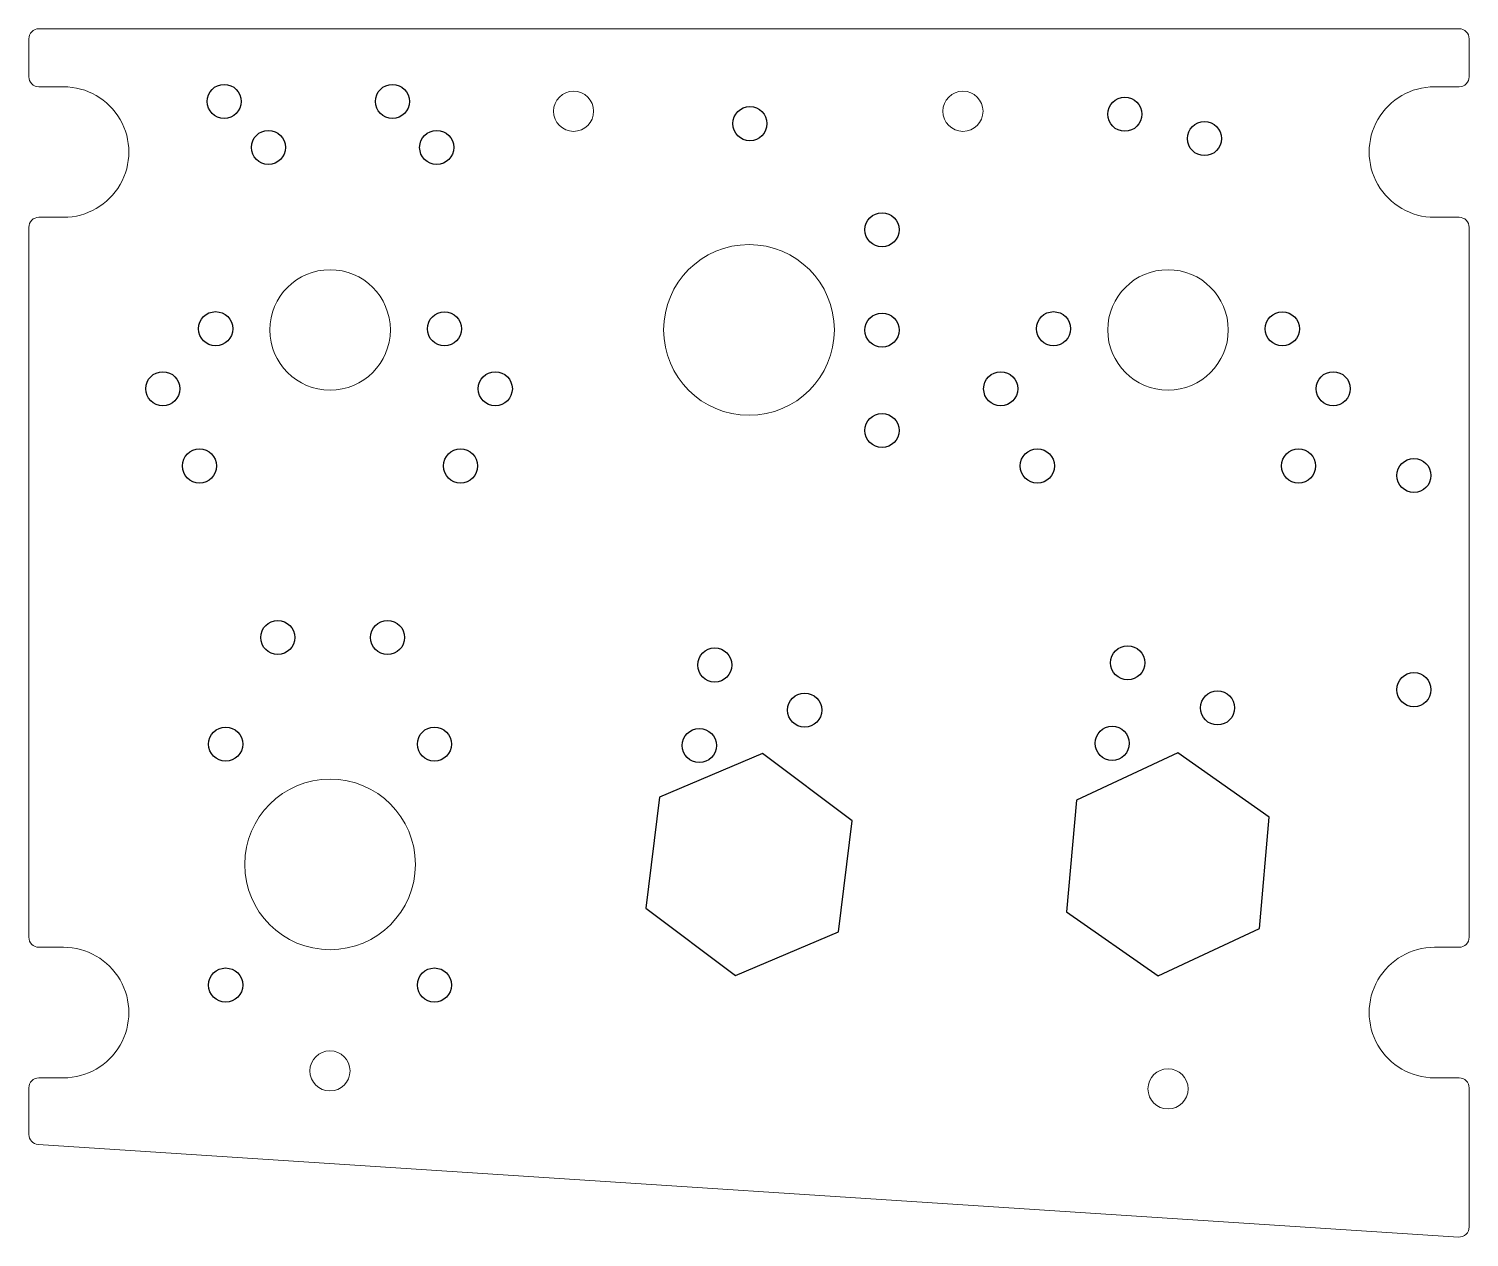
# Model space of a CAD drawing. Header units: millimetres. Extents: x -72 to 72, y -60 to 60.
import ezdxf

# ---------------------------------------------------------------- set-up
doc = ezdxf.new("R2010")
doc.units = ezdxf.units.MM
doc.layers.add('CUT', color=7, linetype='Continuous')
doc.layers.add('POCKET_BACK_1.2mm', color=5, linetype='Continuous')

msp = doc.modelspace()

# ---------------------------------------------------------------- linework, layer by layer
at = {"layer": 'CUT'}
for points in [[(10.26, -18.73), (1.36, -12.02), (-8.9, -16.38), (-10.26, -27.44), (-1.36, -34.14), (8.9, -29.79)], [(51.82, -18.38), (42.7, -11.98), (32.6, -16.69), (31.63, -27.79), (40.75, -34.19), (50.85, -29.48)]]:
    msp.add_lwpolyline(points, close=True, dxfattribs=at)
at = {"layer": 'CUT', "lineweight": 9}
for centre, major_axis, ratio in [((-17.47, 51.94), (0, 2), 1), ((21.31, 51.94), (0, 2), 1), ((0, 30.16), (8.5, 0), 0.999976), ((-41.72, 30.16), (6, 0), 0.999983), ((41.73, 30.16), (6, 0), 0.999983), ((-41.72, -23.08), (8.5, 0), 0.999976), ((-41.73, -43.65), (0, 2), 1), ((41.73, -45.44), (0, 2), 1)]:
    msp.add_ellipse(centre, major_axis=major_axis, ratio=ratio, dxfattribs=at)
msp.add_open_spline([(70.66, -60.2), (70.94, -60.22), (71.21, -60.12), (71.41, -59.93), (71.41, -59.93), (71.61, -59.74), (71.73, -59.48), (71.72, -59.2), (71.72, -59.2), (71.72, -59.2), (71.72, -45.34), (71.72, -45.34), (71.72, -45.34), (71.72, -45.08), (71.62, -44.82), (71.43, -44.64), (71.43, -44.64), (71.24, -44.45), (70.99, -44.34), (70.72, -44.34), (70.72, -44.34), (70.72, -44.34), (68.26, -44.34), (68.26, -44.34), (68.26, -44.34), (65.94, -44.34), (63.79, -43.1), (62.63, -41.09), (62.63, -41.09), (61.47, -39.08), (61.47, -36.6), (62.63, -34.59), (62.63, -34.59), (63.79, -32.58), (65.94, -31.34), (68.26, -31.34), (68.26, -31.34), (68.26, -31.34), (70.72, -31.34), (70.72, -31.34), (70.72, -31.34), (70.99, -31.34), (71.24, -31.24), (71.43, -31.05), (71.43, -31.05), (71.62, -30.86), (71.73, -30.61), (71.72, -30.34), (71.72, -30.34), (71.72, -30.34), (71.72, 40.38), (71.72, 40.38), (71.72, 40.38), (71.72, 40.65), (71.62, 40.9), (71.43, 41.09), (71.43, 41.09), (71.24, 41.28), (70.99, 41.38), (70.72, 41.38), (70.72, 41.38), (70.72, 41.38), (68.26, 41.38), (68.26, 41.38), (68.26, 41.38), (65.94, 41.38), (63.79, 42.62), (62.63, 44.63), (62.63, 44.63), (61.47, 46.64), (61.47, 49.12), (62.63, 51.13), (62.63, 51.13), (63.79, 53.14), (65.94, 54.38), (68.26, 54.38), (68.26, 54.38), (68.26, 54.38), (70.72, 54.38), (70.72, 54.38), (70.72, 54.38), (70.99, 54.38), (71.24, 54.49), (71.43, 54.67), (71.43, 54.67), (71.62, 54.86), (71.73, 55.12), (71.72, 55.38), (71.72, 55.38), (71.72, 55.38), (71.72, 59.16), (71.72, 59.16), (71.72, 59.16), (71.72, 59.42), (71.62, 59.68), (71.43, 59.86), (71.43, 59.86), (71.24, 60.05), (70.99, 60.16), (70.72, 60.16), (70.72, 60.16), (70.72, 60.16), (-70.72, 60.16), (-70.72, 60.16), (-70.72, 60.16), (-70.99, 60.16), (-71.24, 60.05), (-71.43, 59.86), (-71.43, 59.86), (-71.62, 59.67), (-71.73, 59.42), (-71.72, 59.16), (-71.72, 59.16), (-71.72, 59.16), (-71.72, 55.38), (-71.72, 55.38), (-71.72, 55.38), (-71.72, 55.12), (-71.62, 54.86), (-71.43, 54.67), (-71.43, 54.67), (-71.24, 54.49), (-70.99, 54.38), (-70.72, 54.38), (-70.72, 54.38), (-70.72, 54.38), (-68.26, 54.38), (-68.26, 54.38), (-68.26, 54.38), (-65.94, 54.38), (-63.79, 53.14), (-62.63, 51.13), (-62.63, 51.13), (-61.47, 49.12), (-61.47, 46.64), (-62.63, 44.63), (-62.63, 44.63), (-63.79, 42.62), (-65.94, 41.38), (-68.26, 41.38), (-68.26, 41.38), (-68.26, 41.38), (-70.72, 41.38), (-70.72, 41.38), (-70.72, 41.38), (-70.99, 41.38), (-71.24, 41.28), (-71.43, 41.09), (-71.43, 41.09), (-71.62, 40.9), (-71.73, 40.65), (-71.72, 40.38), (-71.72, 40.38), (-71.72, 40.38), (-71.72, -30.34), (-71.72, -30.34), (-71.72, -30.34), (-71.72, -30.61), (-71.62, -30.86), (-71.43, -31.05), (-71.43, -31.05), (-71.24, -31.24), (-70.99, -31.34), (-70.72, -31.34), (-70.72, -31.34), (-70.72, -31.34), (-68.26, -31.34), (-68.26, -31.34), (-68.26, -31.34), (-65.94, -31.34), (-63.79, -32.58), (-62.63, -34.59), (-62.63, -34.59), (-61.47, -36.6), (-61.47, -39.08), (-62.63, -41.09), (-62.63, -41.09), (-63.79, -43.1), (-65.94, -44.34), (-68.26, -44.34), (-68.26, -44.34), (-68.26, -44.34), (-70.72, -44.34), (-70.72, -44.34), (-70.72, -44.34), (-70.99, -44.34), (-71.24, -44.45), (-71.43, -44.64), (-71.43, -44.64), (-71.62, -44.82), (-71.73, -45.08), (-71.72, -45.34), (-71.72, -45.34), (-71.72, -45.34), (-71.72, -49.98), (-71.72, -49.98), (-71.72, -49.98), (-71.72, -50.5), (-71.32, -50.94), (-70.79, -50.97), (-70.79, -50.97), (-70.79, -50.97), (70.66, -60.2), (70.66, -60.2)], degree=3, knots=[0, 0, 0, 0, 0.019231, 0.019231, 0.019231, 0.019231, 0.038462, 0.038462, 0.038462, 0.038462, 0.057692, 0.057692, 0.057692, 0.057692, 0.076923, 0.076923, 0.076923, 0.076923, 0.096154, 0.096154, 0.096154, 0.096154, 0.115385, 0.115385, 0.115385, 0.115385, 0.134615, 0.134615, 0.134615, 0.134615, 0.153846, 0.153846, 0.153846, 0.153846, 0.173077, 0.173077, 0.173077, 0.173077, 0.192308, 0.192308, 0.192308, 0.192308, 0.211538, 0.211538, 0.211538, 0.211538, 0.230769, 0.230769, 0.230769, 0.230769, 0.25, 0.25, 0.25, 0.25, 0.269231, 0.269231, 0.269231, 0.269231, 0.288462, 0.288462, 0.288462, 0.288462, 0.307692, 0.307692, 0.307692, 0.307692, 0.326923, 0.326923, 0.326923, 0.326923, 0.346154, 0.346154, 0.346154, 0.346154, 0.365385, 0.365385, 0.365385, 0.365385, 0.384615, 0.384615, 0.384615, 0.384615, 0.403846, 0.403846, 0.403846, 0.403846, 0.423077, 0.423077, 0.423077, 0.423077, 0.442308, 0.442308, 0.442308, 0.442308, 0.461538, 0.461538, 0.461538, 0.461538, 0.480769, 0.480769, 0.480769, 0.480769, 0.5, 0.5, 0.5, 0.5, 0.519231, 0.519231, 0.519231, 0.519231, 0.538462, 0.538462, 0.538462, 0.538462, 0.557692, 0.557692, 0.557692, 0.557692, 0.576923, 0.576923, 0.576923, 0.576923, 0.596154, 0.596154, 0.596154, 0.596154, 0.615385, 0.615385, 0.615385, 0.615385, 0.634615, 0.634615, 0.634615, 0.634615, 0.653846, 0.653846, 0.653846, 0.653846, 0.673077, 0.673077, 0.673077, 0.673077, 0.692308, 0.692308, 0.692308, 0.692308, 0.711538, 0.711538, 0.711538, 0.711538, 0.730769, 0.730769, 0.730769, 0.730769, 0.75, 0.75, 0.75, 0.75, 0.769231, 0.769231, 0.769231, 0.769231, 0.788462, 0.788462, 0.788462, 0.788462, 0.807692, 0.807692, 0.807692, 0.807692, 0.826923, 0.826923, 0.826923, 0.826923, 0.846154, 0.846154, 0.846154, 0.846154, 0.865385, 0.865385, 0.865385, 0.865385, 0.884615, 0.884615, 0.884615, 0.884615, 0.903846, 0.903846, 0.903846, 0.903846, 0.923077, 0.923077, 0.923077, 0.923077, 0.942308, 0.942308, 0.942308, 0.942308, 0.961538, 0.961538, 0.961538, 0.961538, 1, 1, 1, 1], dxfattribs=at)
at = {"layer": 'POCKET_BACK_1.2mm'}
for centre in [(-52.27, 52.92), (-35.51, 52.92), (37.43, 51.65), (0.09, 50.71), (45.36, 49.22), (-47.86, 48.34), (-31.1, 48.34), (13.25, 40.14), (-53.12, 30.28), (-30.33, 30.27), (13.25, 30.14), (30.33, 30.28), (53.12, 30.27), (-58.38, 24.3), (-25.27, 24.3), (25.07, 24.3), (58.18, 24.3), (13.25, 20.14), (-54.73, 16.61), (-28.73, 16.61), (28.72, 16.61), (54.73, 16.61), (66.22, 15.66), (-46.93, -0.48), (-36, -0.48), (37.71, -3), (-3.41, -3.22), (66.22, -5.68), (5.54, -7.71), (46.66, -7.49), (-52.12, -11.1), (-31.33, -11.1), (-4.95, -11.24), (36.17, -11.02), (-52.12, -35.1), (-31.33, -35.1)]:
    msp.add_circle(centre, 1.7, dxfattribs=at)

doc.saveas('drawing.dxf')
